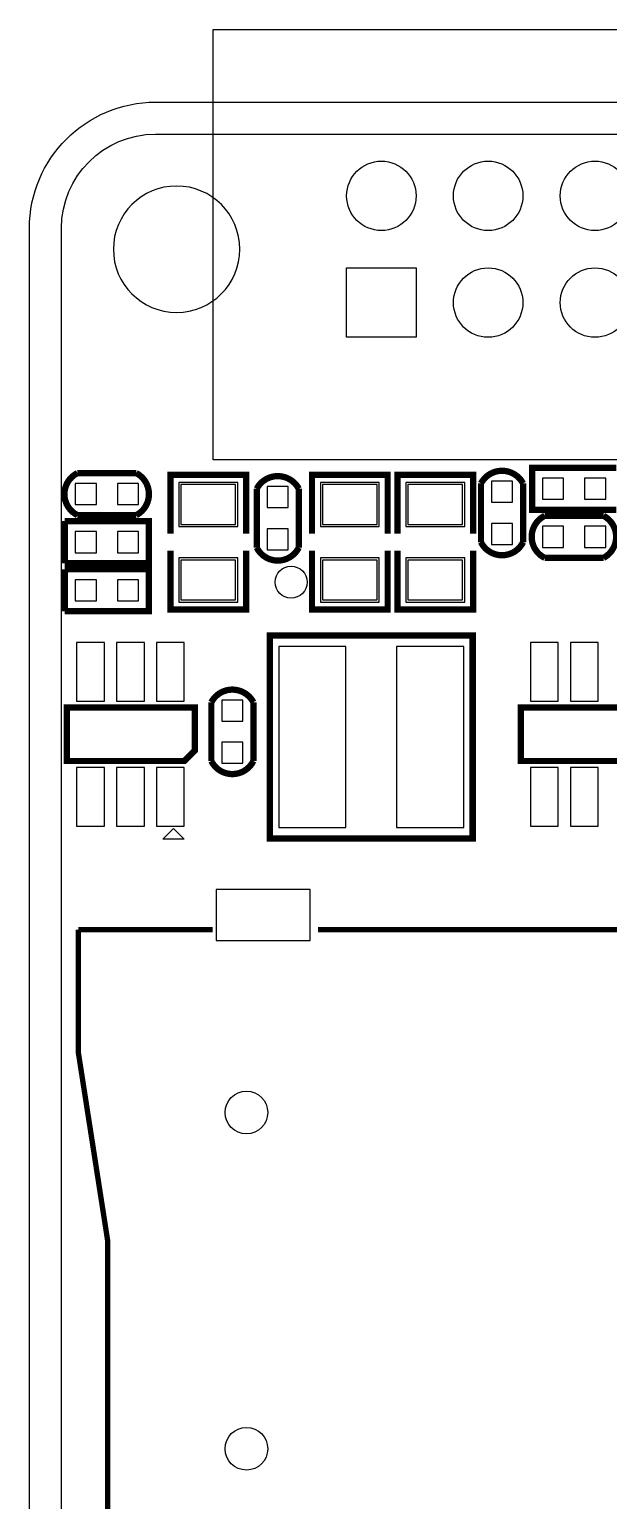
# Model space of a CAD drawing. Extents: x 0 to 85.5, y -2.2 to 58.2.
# Drawn here: x 0 to 13.77, y 22.73 to 57.73 of the extents above; entities that cross this region are included whole.
import ezdxf

# ---------------------------------------------------------------- set-up
doc = ezdxf.new("R2010")
doc.units = 0
for name, color, linetype in [('BG_CUTOUT', 254, 'CONTINUOUS'), ('BG_DESIGN_OUTLINE', 251, 'CONTINUOUS'), ('PG_SILKSCREEN_BOTTOM', 23, 'CONTINUOUS'), ('PG_SILKSCREEN_BOTTOM_OUTLINE', 23, 'CONTINUOUS'), ('PIN_BOTTOM', 2, 'CONTINUOUS'), ('PIN_PASTEMASK_BOTTOM', 85, 'CONTINUOUS'), ('PKO_BOTTOM', 234, 'CONTINUOUS'), ('RKI_ALL', 43, 'CONTINUOUS')]:
    doc.layers.add(name, color=color, linetype=linetype)

msp = doc.modelspace()

# ---------------------------------------------------------------- linework, layer by layer
at = {"layer": 'BG_CUTOUT'}
msp.add_lwpolyline([(5.0038, 52.49926, 1), (1.996236, 52.500784, 1)], format="xyb", close=True, dxfattribs=at)
at = {"layer": 'BG_DESIGN_OUTLINE'}
msp.add_lwpolyline([(0, 2.99974), (0, 52.99964, -0.414203), (2.99974, 55.99938), (82.04962, 55.99938, -0.414224), (85.0011, 53.05044), (85.0011, 2.99974, -0.414339), (81.99882, 0), (2.99974, 0, -0.414163)], format="xyb", close=True, dxfattribs=at)
at = {"layer": 'PG_SILKSCREEN_BOTTOM'}
for points, const_width in [([(3.354578, 45.729398), (3.354578, 47.129446), (5.154422, 47.129446), (5.154422, 45.729398)], 0.150114), ([(8.519922, 45.729398), (8.519922, 47.129446), (6.720078, 47.129446), (6.720078, 45.729398)], 0.150114), ([(10.551922, 45.729398), (10.551922, 47.129446), (8.752078, 47.129446), (8.752078, 45.729398)], 0.150114), ([(3.354578, 45.329602), (3.354578, 43.929554), (5.154422, 43.929554), (5.154422, 45.329602)], 0.150114), ([(8.519922, 45.329602), (8.519922, 43.929554), (6.720078, 43.929554), (6.720078, 45.329602)], 0.150114), ([(10.551922, 45.329602), (10.551922, 43.929554), (8.752078, 43.929554), (8.752078, 45.329602)], 0.150114), ([(5.715, 38.481), (10.541, 38.481), (10.541, 43.307), (5.715, 43.307), (5.715, 38.481)], 0.1524), ([(3.937, 41.5925), (0.889, 41.5925), (0.889, 40.3225), (3.683, 40.3225), (3.937, 40.5765), (3.937, 41.5925)], 0.14986), ([(14.732, 41.5925), (11.684, 41.5925), (11.684, 40.3225), (14.478, 40.3225), (14.732, 40.5765), (14.732, 41.5925)], 0.14986), ([(1.15951, 36.30803), (4.35991, 36.30803)], 0.127), ([(4.26085, 21.50999), (1.86055, 21.50999), (1.86055, 28.90901), (1.15951, 33.40989), (1.15951, 36.30803)], 0.127), ([(6.85927, 36.30803), (14.35989, 36.30803)], 0.127)]:
    msp.add_lwpolyline(points, dxfattribs=dict(at, const_width=const_width))
msp.add_lwpolyline([(3.429, 38.717474), (3.683, 38.463474), (3.175, 38.463474)], close=True, dxfattribs=at)
at = {"layer": 'PG_SILKSCREEN_BOTTOM_OUTLINE', "const_width": 0.150114}
for points in [[(11.739626, 46.928024, 0.600046), (10.739374, 46.928024)], [(1.141476, 46.172374, -0.618077), (1.141476, 47.172626)], [(2.541524, 46.172374, 0.600046), (2.541524, 47.172626)], [(6.405626, 46.801024, 0.600046), (5.405374, 46.801024)], [(12.253976, 45.156374, -0.618077), (12.253976, 46.156626)], [(13.654024, 45.156374, 0.600046), (13.654024, 46.156626)], [(11.739626, 45.527976, -0.618077), (10.739374, 45.527976)], [(6.405626, 45.400976, -0.618077), (5.405374, 45.400976)], [(5.326126, 41.721024, 0.600046), (4.325874, 41.721024)], [(5.326126, 40.320976, -0.618077), (4.325874, 40.320976)]]:
    msp.add_lwpolyline(points, format="xyb", dxfattribs=at)
for points in [[(13.95476, 46.29912), (11.95324, 46.29912), (11.95324, 47.29988), (13.95476, 47.29988)], [(1.141476, 47.172626), (2.541524, 47.172626)], [(10.739374, 45.527976), (10.739374, 46.928024)], [(11.739626, 45.527976), (11.739626, 46.928024)], [(5.405374, 45.400976), (5.405374, 46.801024)], [(6.405626, 45.400976), (6.405626, 46.801024)], [(1.141476, 46.172374), (2.541524, 46.172374)], [(12.253976, 46.156626), (13.654024, 46.156626)], [(0.84074, 46.02988), (2.84226, 46.02988), (2.84226, 45.02912), (0.84074, 45.02912)], [(0.84074, 45.02912), (0.84074, 46.02988)], [(12.253976, 45.156374), (13.654024, 45.156374)], [(0.84074, 44.88688), (2.84226, 44.88688), (2.84226, 43.88612), (0.84074, 43.88612)], [(0.84074, 43.88612), (0.84074, 44.88688)], [(4.325874, 40.320976), (4.325874, 41.721024)], [(5.326126, 40.320976), (5.326126, 41.721024)]]:
    msp.add_lwpolyline(points, dxfattribs=at)
at = {"layer": 'PIN_BOTTOM'}
for points in [[(7.544562, 50.404522), (7.544562, 52.055522), (9.195562, 52.055522), (9.195562, 50.404522)], [(1.09093, 46.92269), (1.09093, 46.42231), (1.59131, 46.42231), (1.59131, 46.92269)], [(2.09169, 46.92269), (2.09169, 46.42231), (2.59207, 46.42231), (2.59207, 46.92269)], [(4.95427, 46.95317), (3.55473, 46.95317), (3.55473, 45.90415), (4.95427, 45.90415)], [(6.92023, 45.90415), (8.31977, 45.90415), (8.31977, 46.95317), (6.92023, 46.95317)], [(8.95223, 45.90415), (10.35177, 45.90415), (10.35177, 46.95317), (8.95223, 46.95317)], [(10.98931, 46.47819), (11.48969, 46.47819), (11.48969, 46.97857), (10.98931, 46.97857)], [(12.70381, 46.54931), (12.70381, 47.04969), (12.20343, 47.04969), (12.20343, 46.54931)], [(13.70457, 46.54931), (13.70457, 47.04969), (13.20419, 47.04969), (13.20419, 46.54931)], [(5.65531, 46.35119), (6.15569, 46.35119), (6.15569, 46.85157), (5.65531, 46.85157)], [(10.98931, 45.47743), (11.48969, 45.47743), (11.48969, 45.97781), (10.98931, 45.97781)], [(12.20343, 45.90669), (12.20343, 45.40631), (12.70381, 45.40631), (12.70381, 45.90669)], [(13.20419, 45.90669), (13.20419, 45.40631), (13.70457, 45.40631), (13.70457, 45.90669)], [(1.09093, 45.77969), (1.09093, 45.27931), (1.59131, 45.27931), (1.59131, 45.77969)], [(2.09169, 45.77969), (2.09169, 45.27931), (2.59207, 45.27931), (2.59207, 45.77969)], [(5.65531, 45.35043), (6.15569, 45.35043), (6.15569, 45.85081), (5.65531, 45.85081)], [(4.95427, 45.15485), (3.55473, 45.15485), (3.55473, 44.10583), (4.95427, 44.10583)], [(6.92023, 44.10583), (8.31977, 44.10583), (8.31977, 45.15485), (6.92023, 45.15485)], [(8.95223, 44.10583), (10.35177, 44.10583), (10.35177, 45.15485), (8.95223, 45.15485)], [(1.09093, 44.63669), (1.09093, 44.13631), (1.59131, 44.13631), (1.59131, 44.63669)], [(2.09169, 44.63669), (2.09169, 44.13631), (2.59207, 44.13631), (2.59207, 44.63669)], [(1.78308, 41.7449), (1.78308, 43.1419), (1.12268, 43.1419), (1.12268, 41.7449)], [(2.73304, 41.7449), (2.73304, 43.1419), (2.07264, 43.1419), (2.07264, 41.7449)], [(3.683, 41.7449), (3.683, 43.1419), (3.0226, 43.1419), (3.0226, 41.7449)], [(12.57808, 41.7449), (12.57808, 43.1419), (11.91768, 43.1419), (11.91768, 41.7449)], [(13.52804, 41.7449), (13.52804, 43.1419), (12.86764, 43.1419), (12.86764, 41.7449)], [(5.92836, 43.04411), (5.92836, 38.74389), (7.52856, 38.74389), (7.52856, 43.04411)], [(8.72744, 43.04411), (8.72744, 38.74389), (10.32764, 38.74389), (10.32764, 43.04411)], [(4.57581, 41.27119), (5.07619, 41.27119), (5.07619, 41.77157), (4.57581, 41.77157)], [(4.57581, 40.27043), (5.07619, 40.27043), (5.07619, 40.77081), (4.57581, 40.77081)], [(1.78308, 38.7731), (1.78308, 40.1701), (1.12268, 40.1701), (1.12268, 38.7731)], [(2.73304, 38.7731), (2.73304, 40.1701), (2.07264, 40.1701), (2.07264, 38.7731)], [(3.683, 38.7731), (3.683, 40.1701), (3.0226, 40.1701), (3.0226, 38.7731)], [(12.57808, 38.7731), (12.57808, 40.1701), (11.91768, 40.1701), (11.91768, 38.7731)], [(13.52804, 38.7731), (13.52804, 40.1701), (12.86764, 40.1701), (12.86764, 38.7731)], [(4.44373, 36.04895), (6.67893, 36.04895), (6.67893, 37.26815), (4.44373, 37.26815)]]:
    msp.add_lwpolyline(points, close=True, dxfattribs=at)
for centre, radius in [((8.370062, 53.770022), 0.8255), ((10.910062, 53.770022), 0.8255), ((13.450062, 53.770022), 0.8255), ((10.910062, 51.230022), 0.8255), ((13.450062, 51.230022), 0.8255), ((6.223, 44.577), 0.381), ((5.16001, 31.95955), 0.508), ((5.16001, 23.95855), 0.508)]:
    msp.add_circle(centre, radius, dxfattribs=at)
at = {"layer": 'PIN_PASTEMASK_BOTTOM'}
for points in [[(1.09093, 46.92269), (1.09093, 46.42231), (1.59131, 46.42231), (1.59131, 46.92269)], [(2.09169, 46.92269), (2.09169, 46.42231), (2.59207, 46.42231), (2.59207, 46.92269)], [(10.98931, 46.47819), (11.48969, 46.47819), (11.48969, 46.97857), (10.98931, 46.97857)], [(12.70381, 46.54931), (12.70381, 47.04969), (12.20343, 47.04969), (12.20343, 46.54931)], [(13.70457, 46.54931), (13.70457, 47.04969), (13.20419, 47.04969), (13.20419, 46.54931)], [(4.90474, 46.90364), (3.60426, 46.90364), (3.60426, 45.95368), (4.90474, 45.95368)], [(5.65531, 46.35119), (6.15569, 46.35119), (6.15569, 46.85157), (5.65531, 46.85157)], [(6.96976, 45.95368), (8.27024, 45.95368), (8.27024, 46.90364), (6.96976, 46.90364)], [(9.00176, 45.95368), (10.30224, 45.95368), (10.30224, 46.90364), (9.00176, 46.90364)], [(10.98931, 45.47743), (11.48969, 45.47743), (11.48969, 45.97781), (10.98931, 45.97781)], [(12.20343, 45.90669), (12.20343, 45.40631), (12.70381, 45.40631), (12.70381, 45.90669)], [(13.20419, 45.90669), (13.20419, 45.40631), (13.70457, 45.40631), (13.70457, 45.90669)], [(1.09093, 45.77969), (1.09093, 45.27931), (1.59131, 45.27931), (1.59131, 45.77969)], [(2.09169, 45.77969), (2.09169, 45.27931), (2.59207, 45.27931), (2.59207, 45.77969)], [(5.65531, 45.35043), (6.15569, 45.35043), (6.15569, 45.85081), (5.65531, 45.85081)], [(4.90474, 45.10532), (3.60426, 45.10532), (3.60426, 44.15536), (4.90474, 44.15536)], [(6.96976, 44.15536), (8.27024, 44.15536), (8.27024, 45.10532), (6.96976, 45.10532)], [(9.00176, 44.15536), (10.30224, 44.15536), (10.30224, 45.10532), (9.00176, 45.10532)], [(1.09093, 44.63669), (1.09093, 44.13631), (1.59131, 44.13631), (1.59131, 44.63669)], [(2.09169, 44.63669), (2.09169, 44.13631), (2.59207, 44.13631), (2.59207, 44.63669)], [(1.78308, 41.7449), (1.78308, 43.1419), (1.12268, 43.1419), (1.12268, 41.7449)], [(2.73304, 41.7449), (2.73304, 43.1419), (2.07264, 43.1419), (2.07264, 41.7449)], [(3.683, 41.7449), (3.683, 43.1419), (3.0226, 43.1419), (3.0226, 41.7449)], [(12.57808, 41.7449), (12.57808, 43.1419), (11.91768, 43.1419), (11.91768, 41.7449)], [(13.52804, 41.7449), (13.52804, 43.1419), (12.86764, 43.1419), (12.86764, 41.7449)], [(5.92836, 43.04411), (5.92836, 38.74389), (7.52856, 38.74389), (7.52856, 43.04411)], [(8.72744, 43.04411), (8.72744, 38.74389), (10.32764, 38.74389), (10.32764, 43.04411)], [(4.57581, 41.27119), (5.07619, 41.27119), (5.07619, 41.77157), (4.57581, 41.77157)], [(4.57581, 40.27043), (5.07619, 40.27043), (5.07619, 40.77081), (4.57581, 40.77081)], [(1.78308, 38.7731), (1.78308, 40.1701), (1.12268, 40.1701), (1.12268, 38.7731)], [(2.73304, 38.7731), (2.73304, 40.1701), (2.07264, 40.1701), (2.07264, 38.7731)], [(3.683, 38.7731), (3.683, 40.1701), (3.0226, 40.1701), (3.0226, 38.7731)], [(12.57808, 38.7731), (12.57808, 40.1701), (11.91768, 40.1701), (11.91768, 38.7731)], [(13.52804, 38.7731), (13.52804, 40.1701), (12.86764, 40.1701), (12.86764, 38.7731)], [(4.44373, 36.04895), (6.67893, 36.04895), (6.67893, 37.26815), (4.44373, 37.26815)]]:
    msp.add_lwpolyline(points, close=True, dxfattribs=at)
at = {"layer": 'PKO_BOTTOM'}
msp.add_lwpolyline([(4.369562, 57.729882), (60.368942, 57.729882), (60.368942, 47.4853), (4.369562, 47.4853)], close=True, dxfattribs=at)
at = {"layer": 'RKI_ALL'}
msp.add_lwpolyline([(2.99974, 55.23738), (82.05216, 55.23738, -0.413921), (84.2391, 53.050186), (84.2391, 2.99974, -0.414116), (82.000852, 0.762), (81.999074, 0.762), (2.99974, 0.762, -0.414146), (0.762, 2.99974), (0.762, 52.99964, -0.4142)], format="xyb", close=True, dxfattribs=at)

doc.saveas('drawing.dxf')
